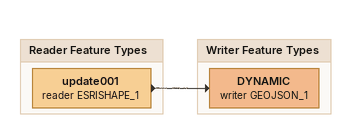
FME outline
Bookmark: Reader Feature Types
update001 (reader ESRISHAPE_1)
    -> DYNAMIC (writer GEOJSON_1)

Bookmark: Writer Feature Types
DYNAMIC (writer GEOJSON_1)
